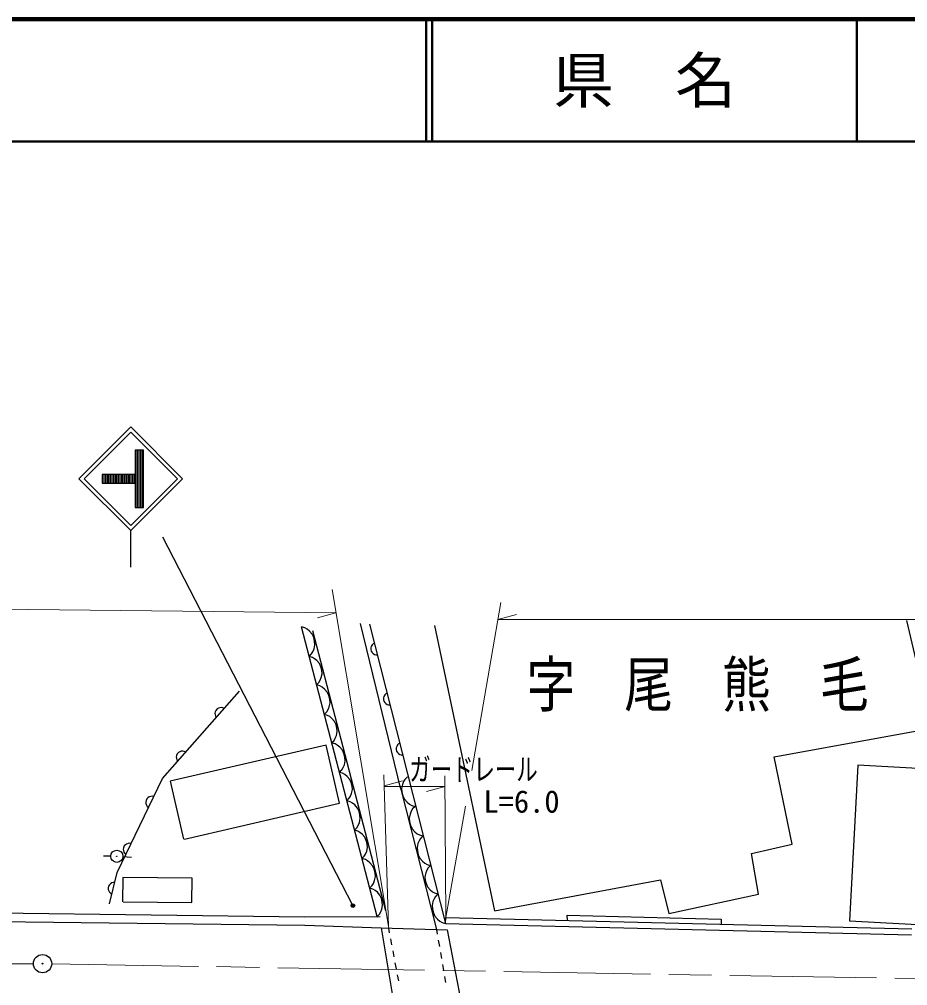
# Model space of a CAD drawing. Units: millimetres, scale not verified. Extents: x 40000 to 680000, y 20000 to 380000.
# Drawn here: x 264472 to 337154, y 300900 to 380000 of the extents above; entities that cross this region are included whole.
import ezdxf
from ezdxf.enums import TextEntityAlignment as Align

# ---------------------------------------------------------------- set-up
doc = ezdxf.new("R2010")
doc.units = ezdxf.units.MM
doc.header["$LTSCALE"] = 1000
doc.linetypes.add('CHAIN', pattern=[18.5, 12, -1.5, 3.5, -1.5])
for name, color, linetype, lineweight in [('M-BGD', 7, 'Continuous', 25), ('M-BMK', 2, 'CHAIN', 13), ('M-BMK-SRVR', 3, 'Continuous', 25), ('M-STR-HTXT', 7, 'Continuous', 13), ('M-STR-STR1', 1, 'Continuous', 25), ('M-STR-STRC', 7, 'Continuous', 25), ('M-TTL', 2, 'Continuous', 140), ('M-TTL-LINE', 7, 'Continuous', 50)]:
    doc.layers.add(name, color=color, linetype=linetype, lineweight=lineweight)
doc.layers.add('M-BMK-HTXT', color=7, linetype='Continuous')
doc.layers.add('M-TTL-TXT', color=7, linetype='Continuous')
doc.styles.add('ＭＳ ゴシック', font='')
doc.styles.get('ＭＳ ゴシック').set_extended_font_data('MS Gothic')

msp = doc.modelspace()

# ---------------------------------------------------------------- linework, layer by layer
at = {"layer": 'M-BGD'}
for p, q in [((339146, 321979), (337092, 330783)), ((293740, 306549), (287552, 330264)), ((287832, 330182), (287552, 330264)), ((288015, 330074), (287832, 330182)), ((288211, 329919), (288015, 330074)), ((288431, 329666), (288211, 329919)), ((294457, 307015), (288488, 329955)), ((295688, 316980), (292383, 330553)), ((293134, 330503), (299351, 305991)), ((298452, 330392), (303343, 307012)), ((288556, 329389), (288431, 329666)), ((288631, 329098), (288556, 329389)), ((288659, 328795), (288631, 329098)), ((288495, 328236), (288589, 328467)), ((288589, 328467), (288659, 328795)), ((293235, 328557), (293226, 328431)), ((293226, 328431), (293266, 328276)), ((293269, 328669), (293235, 328557)), ((293266, 328276), (293334, 328169)), ((293341, 328790), (293269, 328669)), ((293424, 328873), (293341, 328790)), ((293530, 328941), (293424, 328873)), ((288183, 327845), (288387, 328053)), ((288452, 327766), (288183, 327845)), ((288387, 328053), (288495, 328236)), ((288628, 327663), (288452, 327766)), ((288815, 327513), (288628, 327663)), ((289027, 327271), (288815, 327513)), ((293334, 328169), (293417, 328087)), ((293417, 328087), (293538, 328015)), ((293538, 328015), (293650, 327981)), ((293650, 327981), (293776, 327972)), ((289147, 327005), (289027, 327271)), ((289219, 326726), (289147, 327005)), ((289246, 326435), (289219, 326726)), ((288985, 325722), (289088, 325898)), ((289088, 325898), (289179, 326120)), ((289179, 326120), (289246, 326435)), ((288789, 325522), (288985, 325722)), ((289069, 325440), (288789, 325522)), ((289252, 325333), (289069, 325440)), ((289448, 325177), (289252, 325333)), ((289669, 324925), (289448, 325177)), ((276174, 317862), (282497, 324999)), ((289793, 324647), (289669, 324925)), ((289868, 324357), (289793, 324647)), ((289896, 324054), (289868, 324357)), ((294274, 324463), (294265, 324337)), ((294265, 324337), (294304, 324182)), ((294307, 324575), (294274, 324463)), ((294380, 324696), (294307, 324575)), ((294462, 324779), (294380, 324696)), ((294568, 324847), (294462, 324779)), ((280655, 323553), (280549, 323433)), ((280764, 323616), (280655, 323553)), ((280876, 323651), (280764, 323616)), ((281017, 323660), (280876, 323651)), ((281132, 323638), (281017, 323660)), ((281248, 323589), (281132, 323638)), ((289732, 323495), (289826, 323726)), ((289826, 323726), (289896, 324054)), ((294304, 324182), (294372, 324075)), ((294372, 324075), (294455, 323993)), ((294455, 323993), (294576, 323921)), ((294576, 323921), (294688, 323887)), ((294688, 323887), (294814, 323878)), ((280499, 323317), (280478, 323202)), ((280478, 323202), (280486, 323061)), ((280486, 323061), (280521, 322950)), ((280549, 323433), (280499, 323317)), ((280521, 322950), (280585, 322840)), ((289421, 323103), (289625, 323312)), ((289689, 323025), (289421, 323103)), ((289625, 323312), (289732, 323495)), ((289865, 322922), (289689, 323025)), ((290053, 322772), (289865, 322922)), ((290265, 322530), (290053, 322772)), ((290384, 322263), (290265, 322530)), ((290457, 321985), (290384, 322263)), ((290483, 321694), (290457, 321985)), ((326234, 319631), (339146, 321979)), ((290222, 320981), (290325, 321157)), ((290325, 321157), (290416, 321379)), ((290416, 321379), (290483, 321694)), ((289573, 320594), (276817, 317626)), ((290677, 315850), (289573, 320594)), ((290026, 320781), (290222, 320981)), ((290306, 320699), (290026, 320781)), ((290489, 320592), (290306, 320699)), ((290685, 320436), (290489, 320592)), ((290906, 320184), (290685, 320436)), ((295312, 320369), (295303, 320243)), ((295346, 320481), (295312, 320369)), ((295418, 320602), (295346, 320481)), ((295500, 320685), (295418, 320602)), ((295607, 320753), (295500, 320685)), ((277338, 319748), (277316, 319633)), ((277316, 319633), (277325, 319492)), ((277387, 319864), (277338, 319748)), ((277493, 319984), (277387, 319864)), ((277603, 320048), (277493, 319984)), ((277714, 320083), (277603, 320048)), ((277855, 320091), (277714, 320083)), ((277970, 320070), (277855, 320091)), ((278086, 320020), (277970, 320070)), ((291030, 319906), (290906, 320184)), ((291106, 319616), (291030, 319906)), ((291133, 319313), (291106, 319616)), ((295303, 320243), (295342, 320088)), ((295342, 320088), (295410, 319982)), ((295410, 319982), (295493, 319899)), ((295493, 319899), (295615, 319827)), ((295615, 319827), (295726, 319793)), ((295726, 319793), (295853, 319784)), ((327701, 312490), (326234, 319631)), ((277325, 319492), (277360, 319381)), ((277360, 319381), (277423, 319272)), ((290969, 318753), (291064, 318985)), ((291064, 318985), (291133, 319313)), ((333074, 318954), (332383, 306199)), ((341404, 318502), (333074, 318954)), ((290658, 318362), (290862, 318570)), ((290926, 318283), (290658, 318362)), ((290862, 318570), (290969, 318753)), ((291102, 318180), (290926, 318283)), ((291290, 318031), (291102, 318180)), ((291502, 317789), (291290, 318031)), ((296226, 317990), (296021, 317782)), ((272480, 310161), (276174, 317862)), ((276817, 317626), (277917, 312896)), ((291621, 317522), (291502, 317789)), ((291694, 317243), (291621, 317522)), ((291720, 316953), (291694, 317243)), ((295819, 317368), (295750, 317040)), ((295914, 317599), (295819, 317368)), ((296021, 317782), (295914, 317599)), ((275341, 316403), (275225, 316392)), ((275467, 316387), (275341, 316403)), ((291459, 316240), (291562, 316415)), ((291562, 316415), (291653, 316638)), ((291653, 316638), (291720, 316953)), ((295688, 316980), (298602, 305495)), ((295750, 317040), (295777, 316737)), ((295777, 316737), (295853, 316446)), ((295853, 316446), (295977, 316169)), ((274837, 316046), (274821, 315920)), ((274821, 315920), (274832, 315804)), ((274832, 315804), (274879, 315671)), ((274906, 316190), (274837, 316046)), ((274879, 315671), (274943, 315574)), ((274994, 316281), (274906, 316190)), ((275092, 316345), (274994, 316281)), ((275225, 316392), (275092, 316345)), ((277980, 312896), (290677, 315850)), ((291264, 316040), (291459, 316240)), ((291543, 315958), (291264, 316040)), ((291726, 315851), (291543, 315958)), ((291922, 315695), (291726, 315851)), ((292143, 315442), (291922, 315695)), ((295977, 316169), (296197, 315916)), ((296197, 315916), (296393, 315761)), ((296393, 315761), (296576, 315653)), ((296576, 315653), (296856, 315571)), ((274943, 315574), (275034, 315486)), ((292267, 315165), (292143, 315442)), ((292343, 314875), (292267, 315165)), ((292370, 314572), (292343, 314875)), ((296449, 314949), (296380, 314620)), ((296544, 315180), (296449, 314949)), ((296652, 315363), (296544, 315180)), ((296856, 315571), (296652, 315363)), ((292206, 314012), (292301, 314243)), ((292301, 314243), (292370, 314572)), ((296380, 314620), (296407, 314317)), ((296407, 314317), (296483, 314027)), ((291895, 313621), (292099, 313829)), ((292163, 313542), (291895, 313621)), ((292099, 313829), (292206, 314012)), ((292339, 313439), (292163, 313542)), ((292527, 313290), (292339, 313439)), ((292739, 313047), (292527, 313290)), ((296483, 314027), (296607, 313749)), ((296607, 313749), (296827, 313497)), ((296827, 313497), (297023, 313341)), ((297023, 313341), (297206, 313234)), ((273245, 312495), (273147, 312431)), ((273378, 312542), (273245, 312495)), ((273494, 312553), (273378, 312542)), ((273620, 312537), (273494, 312553)), ((292858, 312781), (292739, 313047)), ((292931, 312502), (292858, 312781)), ((292957, 312211), (292931, 312502)), ((297080, 312529), (297010, 312201)), ((297174, 312761), (297080, 312529)), ((297282, 312944), (297174, 312761)), ((297206, 313234), (297486, 313152)), ((297486, 313152), (297282, 312944)), ((324375, 311708), (327701, 312490)), ((272990, 312196), (272974, 312070)), ((272974, 312070), (272985, 311954)), ((272985, 311954), (273032, 311821)), ((273059, 312340), (272990, 312196)), ((273032, 311821), (273096, 311723)), ((273147, 312431), (273059, 312340)), ((273096, 311723), (273187, 311635)), ((292697, 311499), (292800, 311674)), ((292800, 311674), (292890, 311896)), ((292890, 311896), (292957, 312211)), ((297010, 312201), (297037, 311898)), ((297037, 311898), (297113, 311608)), ((324962, 308382), (324375, 311708)), ((271945, 311497), (271353, 311508)), ((272944, 311462), (273650, 311426)), ((292501, 311299), (292697, 311499)), ((292781, 311217), (292501, 311299)), ((292964, 311109), (292781, 311217)), ((293159, 310954), (292964, 311109)), ((293380, 310701), (293159, 310954)), ((297113, 311608), (297237, 311330)), ((297237, 311330), (297458, 311078)), ((297458, 311078), (297653, 310922)), ((297653, 310922), (297836, 310815)), ((271854, 307594), (272480, 310161)), ((293504, 310424), (293380, 310701)), ((293580, 310133), (293504, 310424)), ((293607, 309830), (293580, 310133)), ((297726, 310135), (297659, 309820)), ((297817, 310357), (297726, 310135)), ((297920, 310533), (297817, 310357)), ((297836, 310815), (298116, 310732)), ((298116, 310732), (297920, 310533)), ((272048, 309318), (271927, 309245)), ((272159, 309353), (272048, 309318)), ((272286, 309363), (272159, 309353)), ((272931, 309766), (272909, 307762)), ((278604, 309703), (272931, 309766)), ((278582, 307700), (278604, 309703)), ((293443, 309271), (293538, 309502)), ((293538, 309502), (293607, 309830)), ((297659, 309820), (297685, 309529)), ((297685, 309529), (297758, 309250)), ((303343, 307012), (316941, 309555)), ((316941, 309555), (317625, 306816)), ((271778, 309055), (271740, 308899)), ((271740, 308899), (271750, 308773)), ((271750, 308773), (271785, 308662)), ((271845, 309162), (271778, 309055)), ((271785, 308662), (271859, 308541)), ((271927, 309245), (271845, 309162)), ((271859, 308541), (271941, 308459)), ((293132, 308880), (293336, 309088)), ((293401, 308801), (293132, 308880)), ((293336, 309088), (293443, 309271)), ((293576, 308698), (293401, 308801)), ((293764, 308548), (293576, 308698)), ((293976, 308306), (293764, 308548)), ((297758, 309250), (297877, 308984)), ((297877, 308984), (298089, 308741)), ((298089, 308741), (298277, 308592)), ((298277, 308592), (298452, 308489)), ((271941, 308459), (272049, 308392)), ((272972, 307762), (278582, 307700)), ((294095, 308040), (293976, 308306)), ((294168, 307761), (294095, 308040)), ((294194, 307470), (294168, 307761)), ((298315, 307787), (298245, 307459)), ((298409, 308019), (298315, 307787)), ((298517, 308202), (298409, 308019)), ((298452, 308489), (298721, 308410)), ((298721, 308410), (298517, 308202)), ((317625, 306816), (324962, 308382)), ((293934, 306757), (294037, 306933)), ((294037, 306933), (294128, 307155)), ((294128, 307155), (294194, 307470)), ((298245, 307459), (298272, 307156)), ((298272, 307156), (298348, 306866)), ((262245, 306857), (287829, 306539)), ((262245, 306157), (287825, 305839)), ((287829, 306539), (293991, 306550)), ((293738, 306557), (293934, 306757)), ((298348, 306866), (298472, 306588)), ((298472, 306588), (298693, 306336)), ((298693, 306336), (298888, 306180)), ((298888, 306180), (299071, 306073)), ((299351, 305991), (299363, 306490)), ((299363, 306490), (337482, 305565)), ((309322, 306249), (309284, 306669)), ((309284, 306669), (321906, 306348)), ((321906, 306348), (321905, 305943)), ((332383, 306199), (340713, 305747)), ((287825, 305839), (294074, 305639)), ((299071, 306073), (299351, 305991)), ((299351, 305991), (337469, 305066))]:
    msp.add_line(p, q, dxfattribs=at)
for radius in [500, 20]:
    msp.add_circle((272445, 311488), radius, dxfattribs=at)
at = {"layer": 'M-BMK'}
for p, q in [((260504, 302660), (265619, 302694)), ((267119, 302686), (366284, 300995))]:
    msp.add_line(p, q, dxfattribs=at)
at = {"layer": 'M-BMK-SRVR'}
for radius in [750, 750, 30, 30]:
    msp.add_circle((266369, 302699), radius, dxfattribs=at)
at = {"layer": 'M-STR-HTXT'}
for p, q in [((290056, 333316), (294691, 305620)), ((301497, 318500), (303876, 332273)), ((290376, 331406), (234860, 332037)), ((290376, 331406), (288871, 331003)), ((303632, 330865), (305136, 331270)), ((303632, 330865), (338725, 330865)), ((294670, 305747), (294290, 318151)), ((299363, 306490), (299298, 318088)), ((294317, 317256), (295822, 317659)), ((294317, 317201), (299303, 317201)), ((299303, 317201), (297799, 316798)), ((299363, 306490), (300989, 315584))]:
    msp.add_line(p, q, dxfattribs=at)
at = {"layer": 'M-STR-STR1'}
for p, q in [((294074, 305639), (295281, 298473)), ((294074, 305639), (299478, 305467)), ((294766, 305225), (294691, 305620)), ((298602, 305495), (298669, 305104)), ((299478, 305467), (300860, 298268)), ((294952, 304242), (294859, 304734)), ((298753, 304611), (298837, 304118)), ((295139, 303260), (295046, 303751)), ((298922, 303625), (299006, 303132)), ((295325, 302278), (295232, 302769)), ((299090, 302640), (299175, 302147)), ((295512, 301295), (295418, 301786)), ((299259, 301654), (299343, 301161))]:
    msp.add_line(p, q, dxfattribs=at)
at = {"layer": 'M-STR-STRC'}
for p, q in [((273589, 346631), (269346, 342388)), ((277831, 342388), (273589, 346631)), ((269770, 342388), (273589, 346206)), ((273589, 346206), (277407, 342388)), ((274639, 344738), (273939, 344738)), ((273939, 344738), (273939, 342738)), ((273989, 344738), (273989, 340038)), ((274119, 344738), (274119, 340038)), ((274249, 344738), (274249, 340038)), ((274379, 344738), (274379, 340038)), ((274509, 344738), (274509, 340038)), ((274639, 340038), (274639, 344738)), ((273939, 342738), (271239, 342738)), ((271239, 342738), (271239, 342038)), ((271259, 342738), (271259, 342038)), ((271389, 342738), (271389, 342038)), ((271519, 342738), (271519, 342038)), ((271649, 342738), (271649, 342038)), ((271779, 342738), (271779, 342038)), ((271909, 342738), (271909, 342038)), ((272039, 342738), (272039, 342038)), ((272169, 342738), (272169, 342038)), ((272299, 342738), (272299, 342038)), ((272429, 342738), (272429, 342038)), ((272559, 342738), (272559, 342038)), ((272689, 342738), (272689, 342038)), ((272819, 342738), (272819, 342038)), ((272949, 342738), (272949, 342038)), ((273079, 342738), (273079, 342038)), ((273209, 342738), (273209, 342038)), ((273339, 342738), (273339, 342038)), ((273469, 342738), (273469, 342038)), ((273599, 342738), (273599, 342038)), ((273729, 342738), (273729, 342038)), ((273859, 342738), (273859, 342038)), ((269346, 342388), (273589, 338145)), ((273589, 338570), (269770, 342388)), ((271239, 342038), (273939, 342038)), ((277407, 342388), (273589, 338570)), ((273589, 338145), (277831, 342388)), ((273939, 342038), (273939, 340038)), ((273939, 340038), (274639, 340038)), ((273589, 335145), (273589, 338145)), ((291762, 307453), (276204, 337607))]:
    msp.add_line(p, q, dxfattribs=at)
for radius in [150, 90, 30]:
    msp.add_circle((291762, 307453), radius, dxfattribs=at)
at = {"layer": 'M-TTL'}
msp.add_line((680000, 380000), (40000, 380000), dxfattribs=at)
at = {"layer": 'M-TTL-LINE'}
for p, q in [((297750, 380000), (297750, 370000)), ((298250, 380000), (298250, 370000)), ((333000, 380000), (333000, 370000)), ((40000, 370000), (680000, 370000))]:
    msp.add_line(p, q, dxfattribs=at)

# ---------------------------------------------------------------- texts
at = {"layer": 'M-BMK-HTXT', "style": 'ＭＳ ゴシック', "width": 0.8}
msp.add_text('字\u3000尾\u3000熊\u3000毛', height=3666, dxfattribs=at).set_placement((305965, 322625), align=Align.BOTTOM_LEFT)
at = {"layer": 'M-STR-HTXT', "style": 'ＭＳ ゴシック', "width": 0.7}
msp.add_text('ガードレール', height=1833, dxfattribs=at).set_placement((296383, 317142), align=Align.BOTTOM_LEFT)
at = {"layer": 'M-STR-HTXT', "style": 'ＭＳ ゴシック'}
msp.add_text('L=6.0', height=1833, dxfattribs=at).set_placement((302441, 314510), align=Align.BOTTOM_LEFT)
at = {"layer": 'M-TTL-TXT', "style": 'ＭＳ ゴシック'}
msp.add_text('県\u3000名', height=3666, dxfattribs=at).set_placement((315625, 375000), align=Align.MIDDLE_CENTER)

doc.saveas('drawing.dxf')
